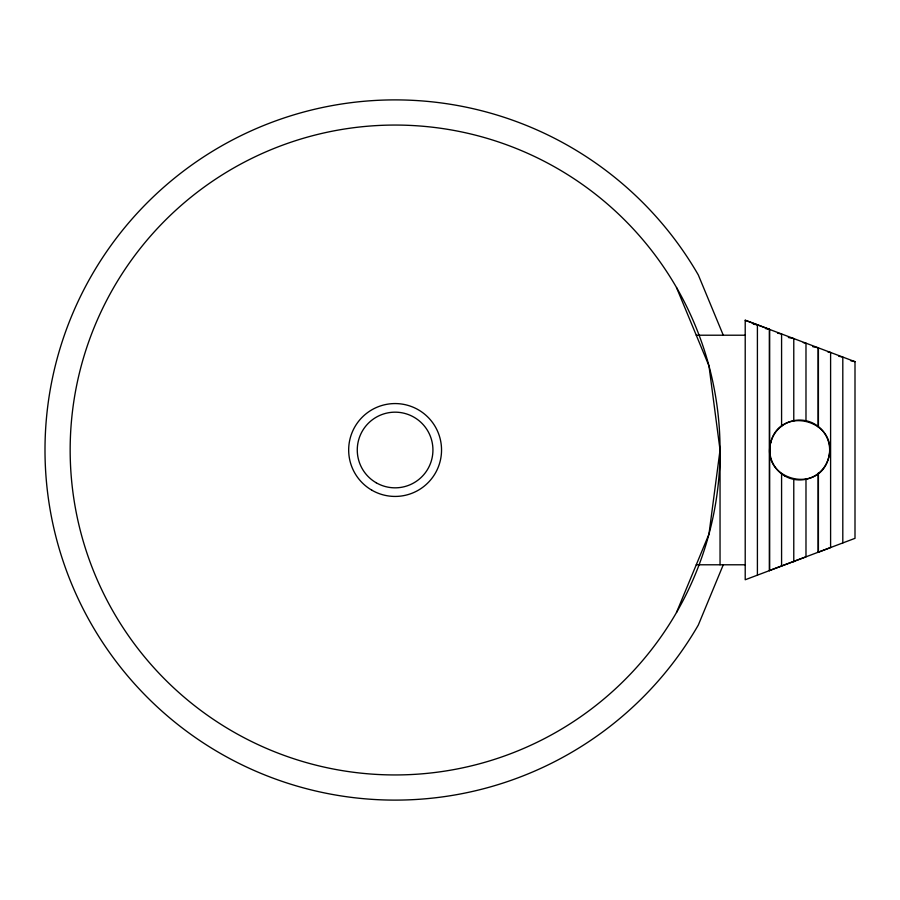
<?xml version="1.0" encoding="UTF-8"?>
<svg xmlns="http://www.w3.org/2000/svg" width="900" height="900" viewBox="0 0 900 900"><rect width="100%" height="100%" fill="white"/><g stroke="black" fill="none" stroke-linecap="round" stroke-linejoin="round"><path stroke-width="1.35" d="M676.508 287.528L708.975 365.895L720.045 450L708.975 534.105L676.508 612.472M723.274 564.784L698.31 625.05A350.1 350.1 0 0 1 170.066 718.2A350.1 350.1 0 0 1 170.066 181.8A350.1 350.1 0 0 1 698.31 274.95L723.274 335.216M769.387 570.544L805.984 556.83L805.984 479.115M696.262 335.216L745.211 335.216M696.262 564.784L745.211 564.784M753.345 324.259L757.406 324.743L769.613 329.366L769.613 570.544M765.54 328.556L769.613 329.366M777.521 333.157L781.582 333.968L781.582 426.488M788.366 337.489L793.778 338.569L793.778 420.84M803.273 342.63L805.984 343.17L805.984 420.885M812.756 346.691L818.179 347.782L818.179 426.757M827.887 351.923L830.599 352.463L830.599 547.538L818.404 552.217L818.404 473.074M838.732 356.254L842.805 357.064L842.805 542.936M850.939 360.855L855 361.665L855 538.335L745.211 579.758L745.211 320.243L757.406 324.743L757.406 575.145M745.211 320.243L855 361.665M818.404 347.861L818.404 426.926M818.179 473.243L818.179 552.217M793.778 479.16L793.778 561.87M781.582 473.512L781.582 566.033M769.387 329.366L769.387 570.634M720.045 450A324.934 324.934 0 0 1 232.639 731.408A324.934 324.934 0 0 1 232.639 168.593A324.934 324.934 0 0 1 720.045 450L720.045 564.784M770.783 442.249C760.342 479.7 818.955 495.405 828.63 457.751C839.07 420.3 780.457 404.595 770.783 442.249M784.732 475.931A29.948 29.948 0 0 0 829.654 450A29.948 29.948 0 0 0 784.732 424.069A29.948 29.948 0 0 0 784.732 475.931M371.891 490.219A46.44 46.44 0 0 0 441.54 450A46.44 46.44 0 0 0 371.891 409.781A46.44 46.44 0 0 0 371.891 490.219M376.189 482.76A37.822 37.822 0 0 0 432.934 450A37.822 37.822 0 0 0 376.189 417.24A37.822 37.822 0 0 0 376.189 482.76"/></g></svg>
